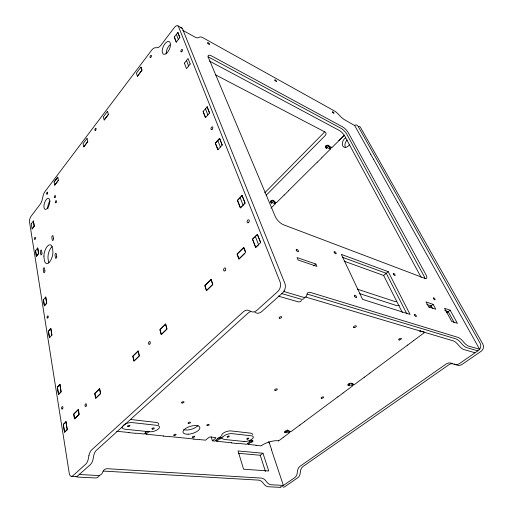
<?xml version="1.0" encoding="UTF-8"?>
<svg xmlns="http://www.w3.org/2000/svg" width="513" height="513" viewBox="0 0 513 513"><rect width="100%" height="100%" fill="white"/><g stroke="black" fill="none" stroke-linecap="round" stroke-linejoin="round"><path stroke-width="0.77" d="M54.102 182.012L57.777 177.145L58.411 180.332L54.711 185.199L54.109 181.993L57.789 177.132M54.705 185.084L58.399 180.217M83.779 146.789L87.768 141.524M104.171 119.92L108.384 114.373M137.388 76.168L141.96 70.14L140.966 67.126L136.413 73.147L137.42 76.27L141.986 70.262L140.953 67.139M31.325 223.764L33.345 220.911L34.211 226.259L32.107 228.984L31.255 223.636M32.152 228.958L34.256 226.233L33.409 221.039M35.628 250.729L37.609 247.926L38.513 253.505L36.34 256.218L35.455 250.645M184.385 63.202L188.047 58.514L190.201 64.003M190.188 63.952L186.488 68.652L184.366 63.15M222.219 145.019L217.871 149.777L215.313 143.165L219.564 138.363L222.167 144.974L219.622 138.427L215.422 143.159L217.974 149.758M264.714 192.843L323.761 132.867A3.745 2.488 -29.5 0 0 324.511 131.54M266.183 195.273L325.171 135.599A3.751 2.488 -29.4 0 0 325.178 132.091L215.351 74.744M325.582 145.801L326.274 147.16L325.627 147.808L326.601 148.295L327.243 147.648L330.314 149.193L321.831 157.619M327.57 145.865L328.224 145.217L329.192 145.711L328.544 146.359L327.839 144.999M272.756 200.057L273.333 201.423L273.916 200.846L272.929 200.448L272.352 201.025L271.678 200.756L270.524 201.917L271.191 202.186L270.614 202.763L271.601 203.154L272.179 202.577L275.289 203.828L270.954 208.131M284.228 194.953L276.449 202.68L273.333 201.423M288.453 190.759L317.31 162.102M344.274 135.336L331.61 147.904L326.909 145.532L325.614 146.827L326.274 147.16M284.273 195.043L288.479 190.862M317.355 162.191L321.863 157.722M344.512 135.15L340.574 139.061A5.893 3.944 -61.3 0 1 338.695 140.382M138.221 351.052L132.944 356.221L134.06 360.992L139.369 355.83M243.989 247.471L237.262 254.063L239.039 258.937L244.688 253.448M313.757 265.914L315.854 264.041L316.899 266.414L298.059 259.988L297.033 257.571L315.854 264.041M147.372 431.247L144.191 434.017L135.695 433.171M145.525 432.049L146.019 434.203L149.2 431.433M344.14 261.188L383.647 275.449L388.226 271.678L410.047 314.418L362.563 299.361L341.35 254.397L388.226 271.678M211.196 436.8L212.35 440.827L215.652 438.192A1.135 0.462 -17.3 0 0 215.498 437.557L210.388 437.025A1.141 0.468 -17.1 0 0 208.842 437.493L205.508 440.167L199.724 439.59M216.281 439.923L216.666 441.257L219.859 438.724L220.641 438.807L221.648 438.006L220.866 437.929L220.475 436.589M220.866 437.929L221.558 437.377L218.519 437.679L217.512 438.48L218.294 438.564L215.101 441.103L212.35 440.827M247.676 443.11L248.087 444.399L251.267 441.969L251.992 442.046L252.999 441.276L252.274 441.206L252.967 440.68L250.1 440.975L249.094 441.744L249.818 441.821L246.631 444.252L236.846 443.277M429.015 307.479L433.113 304.356L435.749 309.256L428.631 306.851L426.002 301.913L433.113 304.356M287.261 429.83L287.71 431.106L288.37 430.612L285.882 430.888L284.561 431.869L285.305 431.959L284.644 432.453L285.735 432.581L286.389 432.093L289.819 432.504L289.37 431.234M364.48 377.1L354.483 384.519L351.116 383.852L351.867 383.294L350.802 383.083L350.052 383.647L349.321 383.5L347.827 384.622L348.551 384.763L347.808 385.321L348.872 385.526L349.616 384.974L352.982 385.629L352.155 383.679M446.643 312.853L450.17 310.224L457.404 323.337L451.754 321.491L444.527 308.281L450.17 310.224M283.234 437.397L289.819 432.504M299.938 425.001L291.14 431.523L287.71 431.106M304.76 421.417L337.894 396.825M343.101 392.964L352.982 385.629M369.963 373.028L407.713 345.012M413.658 340.594L424.322 332.68M278.527 440.93L283.08 437.557M299.855 425.104L304.684 421.526M337.83 396.921L343.024 393.067M364.422 377.19L369.892 373.131M407.675 345.089L413.6 340.696M238.41 453.319L260.232 455.255L262.97 453.229L268.741 470.979L243.598 469.209L238.032 450.953L262.97 453.229M71.32 476.372L76.052 476.615M116.624 431.266L128.981 432.497M146.019 434.203L163.576 435.954M169.816 436.582L193.914 438.987M216.666 441.257L231.491 442.745M248.087 444.399L256.263 445.22M128.712 432.626L135.329 433.286M163.301 436.088L169.45 436.704M193.69 439.134L199.435 439.712M231.26 442.899L236.538 443.424M255.981 445.374L260.957 445.874M419.974 330.738L420.673 330.943L419.82 331.584L420.846 331.892L421.699 331.251L424.296 332.026M305.594 297.021L453.178 340.837A7.823 2.777 51.7 0 1 457.493 343.973L459.667 346.461A7.605 2.655 51.6 0 0 463.919 349.565L474.589 352.636L474.775 352.245M359.344 293.519L396.434 305.524A17.493 8.246 -25.5 0 0 399.326 305.568M357.298 289.152L394.33 301.33A17.416 8.298 -25.6 0 0 396.459 301.42M426.854 304.421L431.125 305.87L432.626 308.666M444.675 310.487L448.208 311.686L454.268 322.728M342.325 257.25L386.257 273.294L406.873 313.892M454.204 363.974L456.833 365.076A7.188 6.393 -77.4 0 0 462.271 364.281L481.168 351.245A5.162 4.681 -73.2 0 0 482.855 344.114L360.536 127.474A4.245 2.886 -59.9 0 0 358.6 126.403M254.871 312.308L256.173 312.924A9.491 6.419 -74.9 0 0 261.829 311.481L282.548 292.974A6.861 4.752 -73.3 0 0 284.92 283.529L182.532 28.843A5.297 2.578 -65.2 0 0 180.807 27.882M209.573 61.137L339.048 130.315A5.726 1.738 45.5 0 1 344.73 136.028L421.16 277.411M182.795 30.338L194.671 36.898A7.304 2.379 41.2 0 0 198.121 37.763L199.807 37.019A7.214 2.353 41.6 0 1 203.18 37.872L334.361 110.917A5.989 1.744 45.2 0 1 337.875 113.739L340.824 116.791A5.906 1.699 45.3 0 0 344.313 119.593L354.688 125.557L370.79 154.342M178.101 25.977L182.121 28.202M373.502 159.19L397.556 202.276M397.562 202.231L479.604 349.225L468.741 346.179A7.637 2.616 51.5 0 1 464.489 343.056L462.303 340.555A7.855 2.738 51.6 0 0 457.981 337.394L310.756 292.545A9.458 4.309 49 0 0 307.063 293.718L306.633 295.898A9.51 4.38 48.3 0 1 302.85 297.123L284.92 291.82A1.103 0.526 48.1 0 1 283.945 290.935M370.771 154.362L373.483 159.216M328.916 146.481L330.314 149.193M326.197 145.609L327.243 147.648M325.556 146.256L326.601 148.295M383.647 275.449L402.307 312.468M477.417 350.167L477.436 350.764L466.67 347.628A7.624 2.636 51.6 0 1 462.418 344.518L460.238 342.024A7.842 2.751 51.7 0 0 455.916 338.875L308.537 294.468A9.433 4.328 49 0 0 307.261 294.238M274.128 201.102L275.289 203.828M349.064 383.666L349.616 384.974M271.313 200.532L272.179 202.577M348.321 384.224L348.872 385.526M270.614 200.82L271.601 203.154M260.687 242.675L257.436 234.428L252.576 239.186L255.769 247.433L258.571 244.72L255.346 236.474M177.78 32.466L179.781 37.545M207.066 106.832L209.484 112.963M176.344 34.377L178.364 39.533M205.463 108.852L207.855 114.97M217.813 140.459L220.391 147.058M240.161 197.614L243.098 205.136M186.463 60.508L188.592 65.953M174.343 36.994L176.337 42.156M203.186 111.539L205.553 117.657M244.252 248.17L245.554 251.652M285.94 430.817L286.389 432.093M285.286 431.311L285.735 432.581M269.402 443.065L271.512 449.382M268.754 441.629L269.235 443.078M271.345 449.394L283.138 484.747A0.782 0.462 57.6 0 1 282.817 485.388L271.153 484.766A6.329 3.803 57.2 0 1 267.17 482.502L265.439 480.38A6.489 3.957 57.5 0 0 261.393 478.097L107.602 468.728A7.515 5.733 53.4 0 0 103.248 470.896L102.164 473.268A7.541 5.816 51.9 0 1 97.72 475.493L79.9 474.538A0.866 0.686 51.4 0 1 79.194 474.07M260.232 455.255L265.471 471.505M251.376 440.103L251.992 442.046M250.857 440.673L251.267 441.969M220.051 436.8L220.641 438.807M219.468 437.39L219.859 438.724M138.388 351.732L139.209 355.15M37.789 248.003L38.693 253.582L36.519 256.301L35.737 251.421M45.747 297.046L46.747 303.202L44.432 305.908L43.445 299.752L45.683 296.995L46.683 303.132L44.368 305.831L43.393 299.695M51.928 335.143L50.87 328.596L48.478 331.283L49.524 337.823L51.864 335.072L50.806 328.544L48.421 331.225L49.466 337.746M252.511 434.601A5.842 2.347 -18.3 0 0 250.62 433.158L231.094 430.933A5.989 2.456 -17.7 0 0 223.892 432.735A5.989 2.456 -17.7 0 0 222.161 436.287M122.543 426.111A6.797 3.001 -14.3 0 0 125.101 429.24L149.398 431.741A6.592 2.86 -15.2 0 0 158.293 429.086A6.592 2.86 -15.2 0 0 156.786 425.322L132.457 422.629A6.797 3.001 -14.3 0 0 123.223 425.354M158.664 424.758A6.573 2.873 -15.2 0 0 156.08 422.404L131.803 419.64A6.778 3.014 -14.3 0 0 130.482 419.589M424.931 278.521A6.778 2.315 49.5 0 0 424.033 276.135L346.717 134.053A5.739 1.725 45.5 0 0 341.03 128.327L210.195 57.892A6.893 2.341 41.8 0 0 207.88 57.071M301.426 300.419A9.458 4.437 48.4 0 1 297.611 301.676L279.668 296.514A1.097 0.532 48.1 0 1 278.841 295.86M304.395 297.841A9.491 4.405 48.4 0 1 300.599 299.079L282.663 293.84A1.097 0.526 48.1 0 1 281.842 293.186M198.076 425.36A8.721 3.738 -16.5 0 1 183.673 429.657M261.277 445.72A12.729 4.867 -18.8 0 1 278.623 440.814M353.31 383.993A1.148 0.898 -81.8 0 1 351.815 383.532M331.039 146.962A1.026 0.693 -62.4 0 1 330.289 148.129A1.026 0.693 -62.4 0 1 329.493 147.641A1.026 0.693 -62.4 0 1 330.103 146.391M289.941 431.151A1.09 0.782 -85.2 0 1 289.159 431.125M275.731 202.417A0.955 0.628 -67.9 0 1 274.827 202.744A0.955 0.628 -67.9 0 1 274.731 201.635M349.391 144.788A5.547 3.771 -61.2 0 1 342.761 145.968A5.547 3.771 -61.2 0 1 345.615 137.798M345.364 147.295A5.528 3.777 -61.1 0 1 347.179 140.011M283.202 487.151A4.457 3.116 -89.2 0 0 284.792 486.715L297.707 477.802A6.361 4.54 -88.9 0 0 300.15 473.57L300.554 470.767A6.438 4.649 -89.3 0 1 303.003 466.516L448.869 364.762A7.176 6.336 -80.6 0 1 452.857 363.672M280.22 486.997A4.47 3.116 -89 0 0 281.81 486.561L294.738 477.616A6.387 4.54 -88.7 0 0 297.181 473.364L297.585 470.549A6.464 4.649 -89.1 0 1 300.041 466.285L446.098 364.05A7.208 6.342 -80.4 0 1 451.446 363.255L454.082 364.358A7.22 6.4 -77.3 0 0 459.52 363.557L478.456 350.45A5.188 4.688 -73.2 0 0 480.155 343.287L357.952 126.044A4.264 2.886 -60 0 0 354.316 125.563M47.908 208.791A5.758 2.546 -72.9 0 1 50.005 200.974M166.218 53.807A6.887 3.354 -65.9 0 1 169.886 44.855M48.959 263.002A21.508 9.939 -74.2 0 1 47.959 257.173A8.311 3.796 -74.5 0 1 52.217 246.573M75.347 476.333A5.617 2.841 -82.9 0 0 77.559 476.038L90.371 464.598A8.035 4.162 -82.6 0 0 93.065 459.218L93.719 455.679A8.157 4.29 -82.8 0 1 96.418 450.279L248.048 313.122A9.458 6.348 -76.3 0 1 250.806 311.558M145.519 432.068A1.212 0.853 51 0 1 145.032 433.036M215.826 439.942A1.129 0.718 53.8 0 1 215.697 440.083M280.342 487.049A0.782 0.462 57.8 0 1 279.983 487.35L268.312 486.754A6.31 3.815 57.3 0 1 264.336 484.509L262.611 482.387A6.47 3.969 57.6 0 0 258.565 480.123L104.799 471.158A7.49 5.746 53.5 0 0 103.472 471.242M99.355 475.705A7.515 5.829 52 0 1 94.905 477.943L77.097 477.032A0.866 0.686 51.6 0 1 76.296 476.372M88.973 455.332L88.313 458.891A8.073 4.142 -82.5 0 1 85.62 464.297L72.82 475.795A5.643 2.828 -82.8 0 1 69.249 473.275L29.542 222.039A4.284 1.828 -73.5 0 1 31.113 216.217L40.194 204.251A6.098 2.616 -72.9 0 0 42.226 199.647L43.041 196.081A6.175 2.68 -72.7 0 1 45.08 191.458L151.508 50.338A7.259 3.45 -66.5 0 1 155.106 47.78L157.376 47.664A7.317 3.469 -66 0 0 161.05 45.067L174.33 27.574A5.322 2.565 -65.3 0 1 178.511 26.618L280.136 282.067A6.9 4.745 -73.3 0 1 277.751 291.57L257.013 310.211A9.548 6.406 -74.9 0 1 251.364 311.68L248.767 310.442A9.51 6.336 -76.2 0 0 243.245 311.891L91.673 449.907A8.202 4.277 -82.7 0 0 88.973 455.332M87.03 138.452L83.055 143.711L83.799 146.891L87.787 141.639L87.03 138.452M107.55 111.321L103.357 116.861L104.197 120.023L108.397 114.489L107.55 111.321M177.857 32.402L174.266 37.058L176.235 42.143L179.883 37.558L177.857 32.402M207.175 106.832L203.077 111.533L205.45 117.676L209.586 112.95L207.175 106.832M59.957 384.583L57.411 387.225L58.565 394.478L61.13 391.849L59.957 384.583M242.085 195.53L237.436 200.359L240.34 207.874L245.047 203.052L242.085 195.53M59.886 384.519L57.347 387.155L58.508 394.407L61.066 391.785L59.886 384.519M242.13 195.568L237.545 200.333L240.45 207.848L245.092 203.09L242.13 195.568M78.162 409.701L73.692 414.081L74.507 418.897L79.002 414.53L78.162 409.701M99.528 388.764L94.732 393.465L95.668 398.325L100.484 393.638L99.528 388.764M138.048 351.02L132.777 356.176L133.931 361.107L139.235 355.958L138.048 351.02M165.507 324.107L159.883 329.615L161.204 334.591L166.86 329.09L165.507 324.107M211.023 279.508L204.79 285.613L206.406 290.634L212.683 284.535L211.023 279.508M243.637 247.548L237.012 254.038L238.853 259.078L245.528 252.588L243.637 247.548M66.004 421.878L63.355 424.475L64.593 432.228L67.267 429.637L66.004 421.878M78.38 409.656L73.84 414.1L74.635 418.762L79.194 414.324L78.38 409.656M99.682 388.79L94.886 393.49L95.796 398.191L100.619 393.503L99.682 388.79M165.693 324.152L160.05 329.673L161.332 334.482L167.007 328.968L165.693 324.152M211.221 279.559L204.963 285.696L206.521 290.55L212.824 284.42L211.221 279.559M257.398 234.403L252.467 239.231L255.628 247.401L260.617 242.578L257.398 234.403M65.933 421.808L63.291 424.392L64.535 432.215L67.209 429.637L65.933 421.808M244.079 441.481L224.514 439.468A6.002 2.443 -17.7 0 1 223.771 436.076A6.002 2.443 -17.7 0 1 231.914 433.639L251.466 435.8A5.861 2.334 -18.3 0 1 251.973 439.09A5.861 2.334 -18.3 0 1 244.079 441.481M424.931 278.373L283.522 224.771A8.131 3.431 45.9 0 1 275.308 216.627L208.342 57.341A6.906 2.321 41.9 0 1 211.722 56.013L342.517 126.833A5.746 1.712 45.6 0 1 348.218 132.572L425.912 274.647A6.784 2.302 49.4 0 1 424.931 278.373M53.512 238.577L53.051 236.038A1.212 0.551 -73.9 0 0 52.288 235.897A1.212 0.551 -73.9 0 0 51.845 237.551L52.3 240.084A1.212 0.551 -74 0 0 53.07 240.238A1.212 0.551 -74 0 0 53.512 238.577M56.725 256.423L56.25 253.788A1.238 0.571 -74.5 0 0 55.468 253.614A1.238 0.571 -74.5 0 0 55.019 255.301L55.487 257.93A1.238 0.571 -74.6 0 0 56.276 258.116A1.238 0.571 -74.6 0 0 56.725 256.423M41.944 252.999L41.521 250.466A1.193 0.532 -74.5 0 0 40.79 250.299A1.193 0.532 -74.5 0 0 40.354 251.928L40.771 254.461A1.199 0.532 -74.6 0 0 41.502 254.634A1.199 0.532 -74.6 0 0 41.944 252.999M44.894 270.819L44.458 268.19A1.218 0.551 -75 0 0 43.708 267.991A1.218 0.551 -75 0 0 43.265 269.652L43.695 272.275A1.218 0.551 -75.1 0 0 44.451 272.486A1.218 0.551 -75.1 0 0 44.894 270.819M227.74 437.121A1.135 0.462 -17.7 0 0 229.285 436.236A1.135 0.462 -17.7 0 0 227.573 436.332A1.135 0.462 -17.7 0 0 227.74 437.121M247.304 439.179A1.103 0.442 -18.3 0 0 248.831 438.32A1.103 0.442 -18.3 0 0 247.189 438.416A1.103 0.442 -18.3 0 0 247.304 439.179M128.07 426.572A1.282 0.564 -14.3 0 0 130.013 425.732A1.282 0.564 -14.3 0 0 128.212 425.54A1.282 0.564 -14.3 0 0 128.07 426.572M152.393 429.137A1.244 0.539 -15.2 0 0 154.291 428.317A1.244 0.539 -15.2 0 0 152.585 428.137A1.244 0.539 -15.2 0 0 152.393 429.137M192.843 437.377A1.238 0.513 -16.6 0 0 194.76 436.563A1.238 0.513 -16.6 0 0 193.125 436.39A1.238 0.513 -16.6 0 0 192.843 437.377M182.057 402.981A1.27 0.577 -16.2 0 0 184.02 402.134A1.27 0.577 -16.2 0 0 182.32 401.897A1.27 0.577 -16.2 0 0 182.057 402.981M321.728 398.306A1.366 0.564 -20.8 0 0 323.69 397.203A1.366 0.564 -20.8 0 0 321.779 397.261A1.366 0.564 -20.8 0 0 321.728 398.306M188.515 423.405A1.282 0.558 -16.4 0 0 190.503 422.558A1.282 0.558 -16.4 0 0 188.797 422.353A1.282 0.558 -16.4 0 0 188.515 423.405M207.502 425.598A1.257 0.532 -17.1 0 0 209.189 424.617A1.257 0.532 -17.1 0 0 207.271 424.706A1.257 0.532 -17.1 0 0 207.502 425.598M275.295 390.406A1.443 0.635 -19.6 0 0 277.321 389.226A1.443 0.635 -19.6 0 0 275.218 389.271A1.443 0.635 -19.6 0 0 275.295 390.406M188.124 434.203A8.753 3.706 -16.5 0 0 199.839 427.406A8.753 3.706 -16.5 0 0 186.373 428.022A8.753 3.706 -16.5 0 0 188.124 434.203M279.803 318.297A1.404 0.718 -20.8 0 0 281.778 317.072A1.404 0.718 -20.8 0 0 279.739 317.002A1.404 0.718 -20.8 0 0 279.803 318.297M354.047 327.595A1.577 0.737 -23.2 0 0 356.336 326.249A1.577 0.737 -23.2 0 0 354.194 326.185A1.577 0.737 -23.2 0 0 354.047 327.595M174.138 435.473A1.27 0.539 -16 0 0 176.087 434.639A1.27 0.539 -16 0 0 174.382 434.466A1.27 0.539 -16 0 0 174.138 435.473M399.512 339.972A1.488 0.648 -24.1 0 0 401.384 338.567A1.488 0.648 -24.1 0 0 399.152 338.907A1.488 0.648 -24.1 0 0 399.512 339.972M225.092 270.684A1.584 1 -73.3 0 0 225.297 268.03A1.584 1 -73.3 0 0 223.61 269.684A1.584 1 -73.3 0 0 225.092 270.684M47.619 207.996A5.784 2.533 -72.9 0 0 48.947 198.557A5.784 2.533 -72.9 0 0 44.003 205.065A5.784 2.533 -72.9 0 0 47.619 207.996M149.899 343.902A1.462 0.84 -77.9 0 0 149.758 341.536A1.462 0.84 -77.9 0 0 148.52 343.415A1.462 0.84 -77.9 0 0 149.899 343.902M56.045 202.584A1.154 0.513 -72.8 0 0 56.308 200.698A1.154 0.513 -72.8 0 0 55.308 201.994A1.154 0.513 -72.8 0 0 56.045 202.584M62.599 408.79A1.315 0.648 -80.2 0 0 62.586 406.617A1.315 0.648 -80.2 0 0 61.579 408.213A1.315 0.648 -80.2 0 0 62.599 408.79M248.638 222.495A1.616 1.032 -69.9 0 0 248.824 219.853A1.616 1.032 -69.9 0 0 247.067 221.622A1.616 1.032 -69.9 0 0 248.638 222.495M86.107 406.065A1.372 0.705 -80.4 0 0 86.062 403.802A1.372 0.705 -80.4 0 0 84.991 405.469A1.372 0.705 -80.4 0 0 86.107 406.065M150.79 57.411A1.276 0.603 -66.6 0 0 151.329 55.359A1.276 0.603 -66.6 0 0 150.04 56.577A1.276 0.603 -66.6 0 0 150.79 57.411M181.788 51.678A1.353 0.673 -65.5 0 0 182.352 49.498A1.353 0.673 -65.5 0 0 180.922 50.8A1.353 0.673 -65.5 0 0 181.788 51.678M47.927 317.746A1.193 0.558 -76.7 0 0 47.933 315.854A1.193 0.558 -76.7 0 0 47.023 317.412A1.193 0.558 -76.7 0 0 47.927 317.746M166.783 53.057A6.913 3.341 -66 0 0 169.668 41.951A6.913 3.341 -66 0 0 162.518 48.677A6.913 3.341 -66 0 0 166.783 53.057M43.919 256.122A21.597 9.888 -74.2 0 0 44.894 261.963A8.368 3.796 -74.6 0 0 49.716 261.771A8.368 3.796 -74.6 0 0 52.922 252.107A21.238 9.535 -74.8 0 0 52.313 247.708A8.343 3.777 -74.5 0 0 47.651 245.951A8.343 3.777 -74.5 0 0 43.919 256.122M95.668 130.135A1.173 0.539 -70 0 0 95.905 128.282A1.173 0.539 -70 0 0 94.841 129.686A1.173 0.539 -70 0 0 95.668 130.135M35.089 239.135A1.097 0.475 -74.1 0 0 35.352 237.327A1.097 0.475 -74.1 0 0 34.435 238.507A1.097 0.475 -74.1 0 0 35.089 239.135M55.064 197.434A1.148 0.507 -72.6 0 0 55.327 195.556A1.148 0.507 -72.6 0 0 54.333 196.857A1.148 0.507 -72.6 0 0 55.064 197.434M212.049 129.43A1.468 0.827 -66.8 0 0 212.664 127.019A1.468 0.827 -66.8 0 0 211.029 128.288A1.468 0.827 -66.8 0 0 212.049 129.43M47.247 193.972A1.09 0.475 -72.6 0 0 47.504 192.202A1.09 0.475 -72.6 0 0 46.568 193.433A1.09 0.475 -72.6 0 0 47.247 193.972M296.315 250.164A1.571 0.68 47.1 0 0 298.348 251.748A1.571 0.68 47.1 0 0 297.469 249.703A1.571 0.68 47.1 0 0 296.315 250.164M414.433 314.937A1.424 0.532 50.6 0 0 416.133 316.63A1.424 0.532 50.6 0 0 415.524 314.86A1.424 0.532 50.6 0 0 414.433 314.937M334.207 252.37A1.462 0.59 47.9 0 0 336.066 253.845A1.462 0.59 47.9 0 0 335.175 251.934A1.462 0.59 47.9 0 0 334.207 252.37M393.426 274.154A1.359 0.494 49.3 0 0 395.087 275.494A1.359 0.494 49.3 0 0 394.164 273.698A1.359 0.494 49.3 0 0 393.426 274.154M332.584 112.296A1.129 0.333 45.1 0 0 333.982 113.302A1.129 0.333 45.1 0 0 332.995 111.898A1.129 0.333 45.1 0 0 332.584 112.296M207.765 43.188A1.347 0.436 41.7 0 0 209.573 44.458A1.347 0.436 41.7 0 0 208.567 42.906A1.347 0.436 41.7 0 0 207.765 43.188M354.579 296.148A1.539 0.641 49.5 0 0 356.497 297.643A1.539 0.641 49.5 0 0 355.528 295.559A1.539 0.641 49.5 0 0 354.579 296.148M433.491 298.572A1.321 0.455 50.2 0 0 435.056 299.842A1.321 0.455 50.2 0 0 434.094 298.066A1.321 0.455 50.2 0 0 433.491 298.572M274.942 80.381A1.225 0.378 43.6 0 0 276.526 81.509A1.225 0.378 43.6 0 0 275.526 80.034A1.225 0.378 43.6 0 0 274.942 80.381"/></g></svg>
